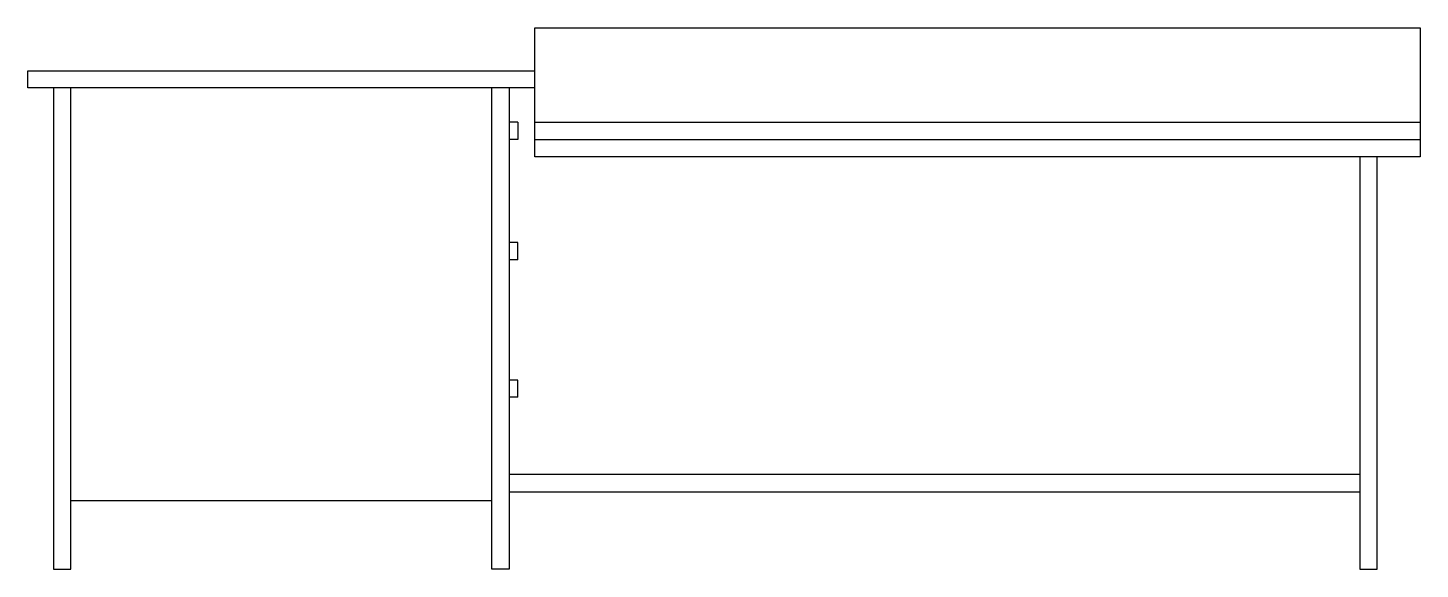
# Model space of a CAD drawing. Extents: x 0 to 2.06, y 0 to 0.8.
import ezdxf

# ---------------------------------------------------------------- set-up
doc = ezdxf.new("R2010")
doc.units = 0
doc.header["$LTSCALE"] = 48
doc.layers.get('0').update_dxf_attribs({"linetype": 'CONTINUOUS'})

msp = doc.modelspace()

# ---------------------------------------------------------------- linework, layer by layer
at = {"color": 0, "linetype": 'BYBLOCK'}
for p, q in [((0.7493, 0.6096), (0.7493, 0.8001)), ((0.7493, 0.8001), (2.0574, 0.8001)), ((2.0574, 0.8001), (2.0574, 0.6096)), ((0, 0.7366), (0.7493, 0.7366)), ((0, 0.7112), (0, 0.7366)), ((0.7493, 0.7112), (0, 0.7112)), ((0.0381, 0.7112), (0.0381, 0)), ((0.0635, 0), (0.0635, 0.7112)), ((0.6858, 0), (0.6858, 0.7112)), ((0.7112, 0.7112), (0.7112, 0)), ((0.7239, 0.6605), (0.7239, 0.635)), ((2.0574, 0.6601), (0.7493, 0.6601)), ((0.7493, 0.635), (2.0574, 0.635)), ((2.0574, 0.6096), (0.7493, 0.6096)), ((1.9685, 0.6096), (1.9685, 0)), ((1.9939, 0), (1.9939, 0.6096)), ((0.7239, 0.4572), (0.7239, 0.4826)), ((0.7239, 0.254), (0.7239, 0.2795)), ((1.9685, 0.1397), (0.7112, 0.1397)), ((0.7112, 0.1143), (1.9685, 0.1143)), ((0.0635, 0.1016), (0.6858, 0.1016)), ((0.0381, 0), (0.0635, 0)), ((0.7112, 0), (0.6858, 0)), ((1.9685, 0), (1.9939, 0))]:
    msp.add_line(p, q, dxfattribs=at)
for p, q in [((0.7112, 0.7112), (0.6731, 0.7112)), ((0.7239, 0.6605), (0.7112, 0.6605)), ((0.7239, 0.635), (0.7112, 0.635)), ((0.7239, 0.4826), (0.7112, 0.4826)), ((0.7239, 0.4572), (0.7112, 0.4572)), ((0.7239, 0.2795), (0.7112, 0.2795)), ((0.7239, 0.254), (0.7112, 0.254))]:
    msp.add_line(p, q)

doc.saveas('drawing.dxf')
